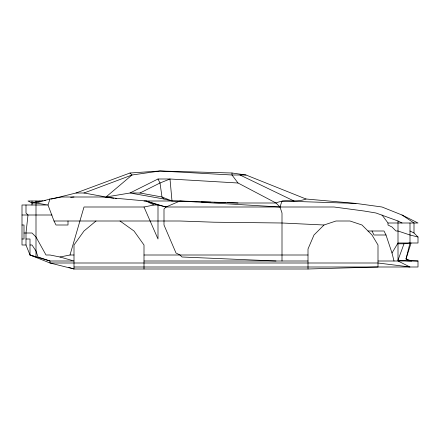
<?xml version="1.0" encoding="UTF-8"?>
<svg xmlns="http://www.w3.org/2000/svg" width="440" height="440" viewBox="0 0 440 440"><rect width="100%" height="100%" fill="white"/><g stroke="black" fill="none" stroke-linecap="round" stroke-linejoin="round"><path stroke-width="0.66" d="M409.998 243.001L405.999 259.001L409.998 261.003L398.002 260.211L404.002 243.788L409.998 243.001L409.998 222.998M24.002 233.002L31.999 233.002L35.998 237.001L46.002 255.002L50.001 255.002L60 256.999L69.999 255.002L84.002 206.998L144.001 206.998L154 205.002L157.999 205.002L166.001 206.998L333.999 206.998L364.001 211.002L376.002 212.999L398.002 221.001L402 222.998M411.065 243.001L405.999 259.001L411.576 261.003L410.273 260.92M382.002 215.001L387.998 222.998L418 222.998L402 215.001L382.002 206.998L355.999 203.423L305.998 199.001C296.373 202.983 285.445 198.638 276.001 203L238.002 203L179.999 200.998L166.001 206.998L145.998 200.998L101.998 196.999L62.002 196.999L50.001 199.001L47.998 205.002L53.999 221.001L56.001 225L68.002 225L68.002 221.001M393.998 261.003L392.002 253L398.002 243.001L418 243.001L418 237.001L414.002 233.002L409.998 231M166.001 206.998L163.999 209L163.999 225L176 253L179.999 255.002L182.001 256.999L276.001 261.003M308 269L377.999 266.998L377.999 244.998L371.998 234.999L361.999 225L349.998 221.001L336 221.001L324 225L314 234.999L308 249.002L308 269L74.003 269L50.001 262.999L30.003 255.002L25.999 244.998L25.999 233.002L28 215.001L25.999 212.999L25.999 205.002M96.003 221.001L84.002 231L74.003 244.998L74.003 269L68.822 267.355M38.286 201.856L40.002 200.998L42.669 200.618M282.002 261.003L282.002 212.999L280 206.998L276.001 203L238.002 183.002L170 178.998L157.999 178.998L129.998 193.001L106.002 196.999L84.002 193.001L75.999 193.001L51.15 199.133M140.003 193.001L162.003 196.999L172.002 200.998L163.999 199.001L129.998 193.001L140.003 193.001L160.001 183.002L170 178.998L172.002 200.998L182.204 201.311M84.002 193.001L132 174.999L160.001 171.001L232.001 173.003L245.999 174.999L305.998 199.001M75.999 193.001L129.998 173.003L160.001 171.001L232.001 174.999L245.999 174.999M50.001 199.001L35.998 203L31.999 203L28 200.998L40.002 200.998L31.999 203M44 200.431L45.331 200.239M70.664 197.335L74.003 196.999M144.001 200.998L179.999 200.998L280 206.998L282.002 200.998L355.999 203.423M22 215.001L52.003 215.001M53.999 221.001L179.999 221.001L214 222.211L282.002 222.998L324 225M22 225L24.002 225L24.002 239.003L22 239.003M368 231L383.999 231L386.001 234.999L392.002 253M386.001 234.999L374 234.999L371.998 231M25.999 239.003L30.003 239.003L30.003 255.002L50.001 261.003L74.003 261.003L60 256.999M397.952 243.788L404.002 243.788M25.999 244.998L22 244.998L22 205.002L47.998 205.002L35.998 203L35.998 256.999M30.003 244.998L31.999 244.998L35.998 250.998L38 256.999L50.001 261.003L50.001 262.999L377.999 262.999L409.998 266.998L398.002 261.003L398.002 221.001M69.999 255.002L74.003 255.002M144.001 255.002L308 255.002M144.001 261.003L308 261.003M377.999 261.003L418 261.003L418 266.998L74.003 266.998M188.331 201.493L196.493 201.74M201.256 201.889L210.782 202.174M214.187 202.279L225.753 202.631M227.112 202.67L238.002 203M409.332 260.574L418 261.003M113.999 198.231L106.002 196.999L132 174.999L129.998 173.003M115.335 198.435L116.666 198.644M418 237.001L409.998 234.999L398.002 231L396 231L392.002 227.002L387.998 225L387.998 222.998M30.003 255.002L35.822 256.856M239.998 174.999L294.002 200.998M154 205.002L145.998 200.998L157.999 205.002L157.999 239.003L144.001 206.998M402 215.001L414.002 222.998L414.002 233.002M119.999 221.001L134.002 231L144.001 244.998L144.001 269M163.999 199.001L162.003 196.999L160.001 183.002L157.999 178.998M238.002 183.002L232.001 174.999L232.001 173.003M35.998 200.998L35.998 202.334M31.999 200.998L31.999 205.002"/></g></svg>
